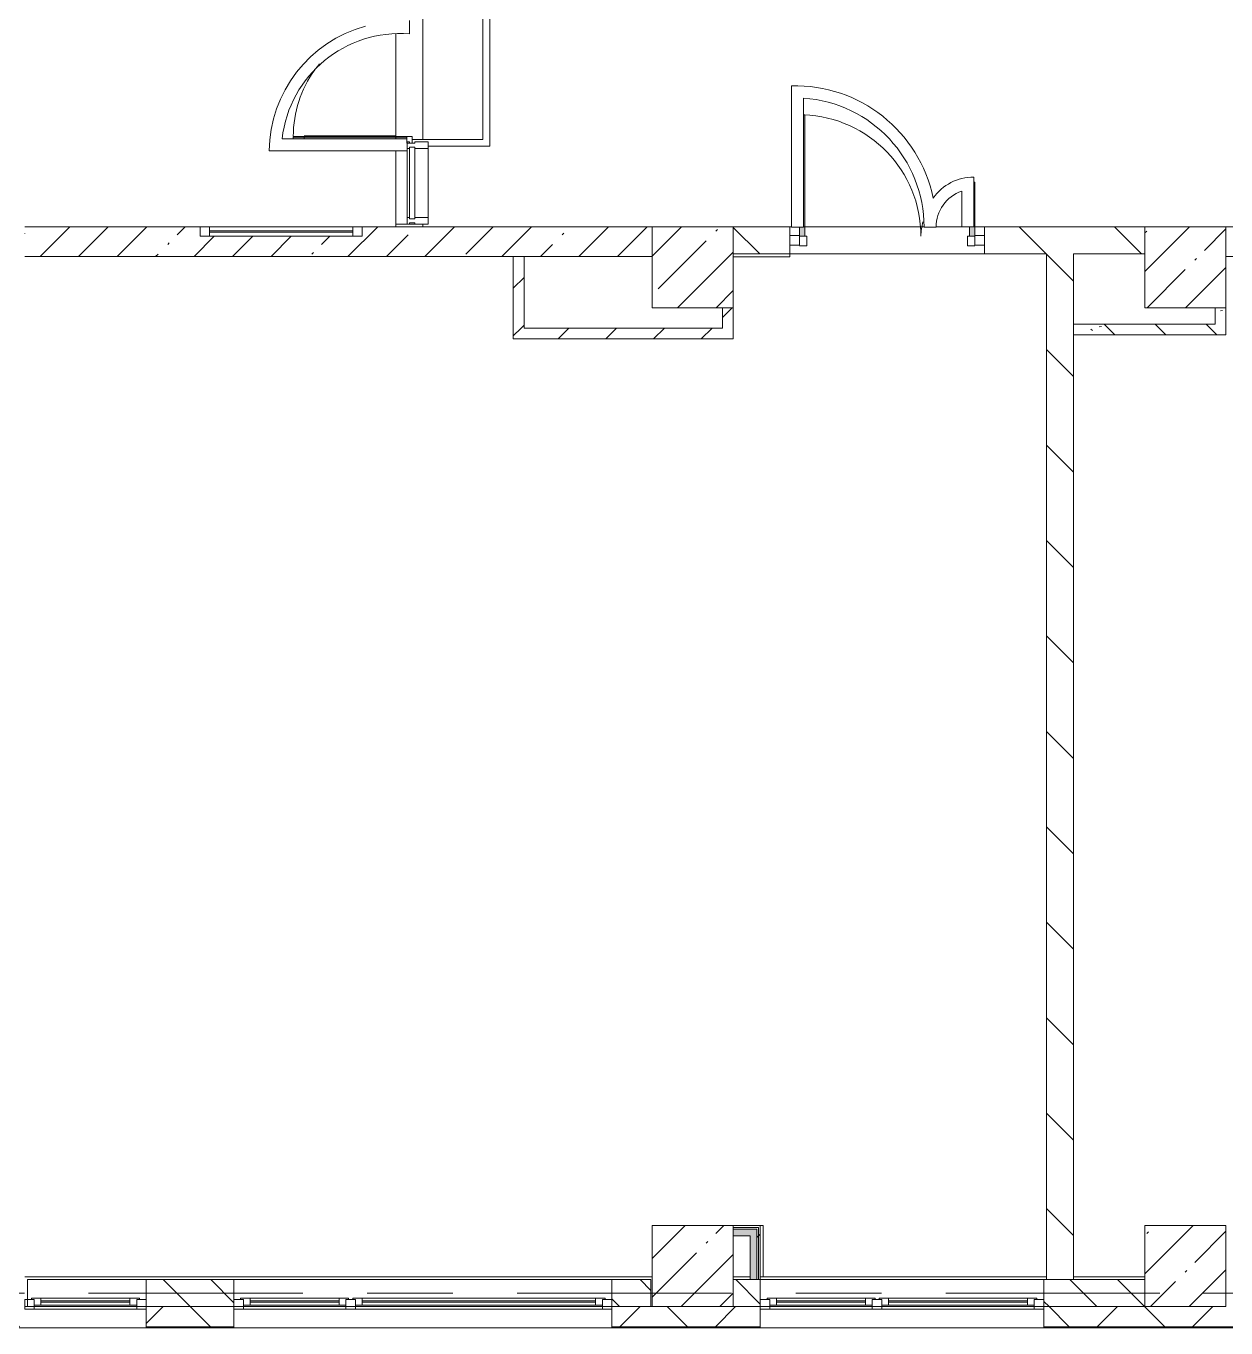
# Model space of a CAD drawing. Header units: millimetres. Extents: x 81609 to 272668, y -8553 to 29000.
# Drawn here: x 162928 to 171818, y -258 to 9388 of the extents above; entities that cross this region are included whole.
import ezdxf

# ---------------------------------------------------------------- set-up
doc = ezdxf.new("R2010")
doc.units = ezdxf.units.MM
doc.linetypes.add('Осевая', pattern=[3175, 635, -476.25, 1587.5, -476.25])
for name, color, linetype, lineweight, true_color in [('A-DETL-GENF-3', 7, 'Continuous', 5, 0xe2e2e2), ('A-DETL-GENF-5', 7, 'Continuous', 5, 0xaaaaaa), ('A-DOOR-4', 7, 'Continuous', 5, 0xe2e2e2), ('A-DOOR-5', 7, 'Continuous', 5, 0xaaaaaa), ('A-FLOR-1', 7, 'Continuous', 5, 0xaaaaaa), ('I-WALL-1', 7, 'Continuous', 5, 0xe7e7e7), ('I-WALL-5', 7, 'Continuous', 5, 0x787878)]:
    doc.layers.add(name, color=color, linetype=linetype, lineweight=lineweight, true_color=true_color)
for name, color, linetype, lineweight in [('A-GLAZ-3', 7, 'Continuous', 5), ('A-GLAZ-CURT-2', 7, 'Continuous', 5), ('A-GLAZ-CWMG-2', 7, 'Continuous', 5), ('A-WALL', 7, 'Continuous', 9), ('A-WALL-2', 7, 'Continuous', 5), ('I-WALL-3', 7, 'Continuous', 5), ('S-COLS-1', 7, 'Continuous', 5), ('Оси', 7, 'Continuous', 9), ('Оси-2', 7, 'Осевая', 9)]:
    doc.layers.add(name, color=color, linetype=linetype, lineweight=lineweight)
pattern_1 = [(135, (145658, 0), (-353.553, -353.553), [])]
pattern_2 = [(45, (145657.99, 0), (-176.7767, 176.7767), [])]
pattern_3 = [(45, (145658, 0), (-285.123, 285.123), []), (45, (145943.1, 0), (-285.123, 285.123), [504.031, -100.806, 16.764, -84.042])]
pattern_4 = [(135, (145657.99, 0), (-176.7767, -176.7767), [])]
pattern_5 = [(135, (145658, 0), (-377.171, -377.171), [533.4, -88.9, 17.78, -88.9]), (135, (145658, 376.94), (-377.171, -377.171), []), (50, (145658, 0), (637.645, -55.787), [66.675, -733.425]), (355, (145658, 0), (-123.35, 668.7), [53.34, -586.74]), (100.451, (145711.1, -4.65), (514.299, 612.908), [56.665, -623.315]), (46.184, (145658, 177.8), (948.776, -147.15), [100.012, -1100.137]), (96.636, (145737.05, 165.5), (830.91, 865.997), [84.998, -934.973]), (351.184, (145658, 177.8), (830.918, 865.988), [80.01, -880.11]), (21, (145746.9, 133.35), (530.651, -357.928), [66.675, -733.425]), (326, (145746.9, 133.35), (216.308, 644.658), [53.34, -586.74]), (71.451, (145791.1, 103.5), (746.96, 286.724), [56.665, -623.315]), (37.5, (145657.99, 0), (10.8105, 295.9426), [16.764, -562.864, 16.764, -578.866, -588.962]), (37.5, (145657.99, 0), (10.8105, 295.9426), [-1175.258, 16.764, -572.198]), (7.5, (145658, 0), (233.869, 350.6318), [16.764, -322.834, 16.764, -549.529, -224.472]), (7.5, (145658, 0), (233.869, 350.6318), [-905.891, 16.764, -207.708]), (327.5, (145459.74, 0), (474.5678, -20.0513), [16.764, -205.486, 16.764, -676.656, -920.115]), (327.5, (145459.74, 0), (474.5678, -20.0513), [-915.67, 16.764, -903.351]), (317.5, (145370.84, 0), (518.452, 88.9934), [16.764, -272.161, 16.764, -443.738, -653.415]), (317.5, (145370.84, 0), (518.452, 88.9934), [-749.427, 16.764, -636.651])]
pattern_6 = [(45, (145658, 0), (-530.33, 530.33), []), (135, (145658, 0), (-530.33, -530.33), [])]

# ---------------------------------------------------------------- blocks, each defined once
blk = doc.blocks.new('BSC_Колонна _Прямоугольная - 600х600-V199-2_9_3_птичка')
at = {"layer": 'S-COLS-1'}
h = blk.add_hatch(dxfattribs=at)
h.set_pattern_fill('FP_55', color=256, style=0, pattern_type=2)
h.set_pattern_definition([(45, (-25860, -200), (-285.123, 285.123), []), (45, (-25574.88, -200), (-285.123, 285.123), [504.031, -100.806, 16.764, -84.042])])
h.paths.add_polyline_path([(-105.1, -300), (300, -300), (300, 300), (-300, 300), (-300, -300)])
for p, q in [((300, 300), (-300, 300)), ((-300, 300), (-300, -300)), ((300, -300), (300, 300)), ((-300, -300), (300, -300))]:
    blk.add_line(p, q, dxfattribs=at)
blk = doc.blocks.new('BSC_Колонна _Прямоугольная - 600х600-V212-2_9_3_птичка')
at = {"layer": 'S-COLS-1'}
h = blk.add_hatch(dxfattribs=at)
h.set_pattern_fill('FP_72', color=256, style=0, pattern_type=2)
h.set_pattern_definition([(45, (-25860, -7600), (-285.123, 285.123), []), (45, (-25574.88, -7600), (-285.123, 285.123), [504.031, -100.806, 16.764, -84.042])])
h.paths.add_polyline_path([(-300, -300), (300, -300), (300, 300), (-300, 300), (-300, 150.3)])
for p, q in [((300, 300), (-300, 300)), ((-300, 300), (-300, -300)), ((300, -300), (300, 300)), ((-300, -300), (300, -300))]:
    blk.add_line(p, q, dxfattribs=at)
blk = doc.blocks.new('120_Окно_СКБ_2Ст - 120_Окно_СКБ_2Ст 2800х2500_створка_-22445922-2_9_3_птичка')
at = {"layer": 'A-GLAZ-3'}
for p, q in [((-1400, -127), (-1400, -57)), ((-1400, -57), (-1330, -57)), ((1400, -57), (-1400, -57)), ((-1330, -57), (-1330, -127)), ((500, -87), (-1330, -87)), ((-1330, -87), (-1330, -127)), ((-1280, -137), (-1280, -87)), ((450, -137), (450, -87)), ((500, -127), (500, -57)), ((500, -57), (570, -57)), ((500, -127), (500, -87)), ((570, -57), (570, -127)), ((1330, -87), (570, -87)), ((570, -87), (570, -127)), ((620, -137), (620, -87)), ((1280, -137), (1280, -87)), ((1330, -127), (1330, -57)), ((1330, -57), (1400, -57)), ((1330, -127), (1330, -87)), ((1400, -57), (1400, -127)), ((-1330, -127), (-1400, -127)), ((-1400, -127), (-1350, -127)), ((-1330, -127), (-1350, -127)), ((-1350, -127), (-1350, -137)), ((-1350, -137), (520, -137)), ((520, -137), (-1350, -137)), ((-1280, -107), (450, -107)), ((450, -117), (-1280, -117)), ((570, -127), (500, -127)), ((520, -127), (500, -127)), ((520, -127), (550, -127)), ((520, -137), (520, -127)), ((570, -127), (550, -127)), ((550, -127), (550, -137)), ((550, -137), (1350, -137)), ((1350, -137), (550, -137)), ((620, -107), (1280, -107)), ((1280, -117), (620, -117)), ((1400, -127), (1330, -127)), ((1350, -127), (1330, -127)), ((1350, -127), (1400, -127)), ((1350, -137), (1350, -127))]:
    blk.add_line(p, q, dxfattribs=at)
blk = doc.blocks.new('120_Окно_СКБ_1Ст - 120_Окно_СКБ_1Ст 900х2500_h_-22445987-2_9_3_птичка')
at = {"layer": 'A-GLAZ-3'}
for p, q in [((-450, -127), (-450, -57)), ((-450, -57), (-380, -57)), ((450, -57), (-450, -57)), ((-380, -57), (-380, -127)), ((380, -87), (-380, -87)), ((-380, -87), (-380, -127)), ((-330, -137), (-330, -87)), ((330, -137), (330, -87)), ((380, -127), (380, -57)), ((380, -57), (450, -57)), ((380, -127), (380, -87)), ((450, -57), (450, -127)), ((-380, -127), (-450, -127)), ((-450, -127), (-400, -127)), ((-380, -127), (-400, -127)), ((-400, -127), (-400, -137)), ((-400, -137), (400, -137)), ((400, -137), (-400, -137)), ((-330, -107), (330, -107)), ((330, -117), (-330, -117)), ((450, -127), (380, -127)), ((400, -127), (380, -127)), ((400, -127), (450, -127)), ((400, -137), (400, -127))]:
    blk.add_line(p, q, dxfattribs=at)
blk = doc.blocks.new('120_Окно_СКБ_2Ст - 120_Окно_СКБ_2Ст 2100х2400 _мал створка справа_-22446225-2_9_3_птичка')
at = {"layer": 'A-GLAZ-3'}
for p, q in [((-1050, -127), (-1050, -57)), ((-1050, -57), (-980, -57)), ((1050, -57), (-1050, -57)), ((-980, -57), (-980, -127)), ((150, -87), (-980, -87)), ((-980, -87), (-980, -127)), ((-930, -137), (-930, -87)), ((100, -137), (100, -87)), ((150, -127), (150, -57)), ((150, -57), (220, -57)), ((150, -127), (150, -87)), ((220, -57), (220, -127)), ((980, -87), (220, -87)), ((220, -87), (220, -127)), ((270, -137), (270, -87)), ((930, -137), (930, -87)), ((980, -127), (980, -57)), ((980, -57), (1050, -57)), ((980, -127), (980, -87)), ((1050, -57), (1050, -127)), ((-980, -127), (-1050, -127)), ((-1050, -127), (-1000, -127)), ((-980, -127), (-1000, -127)), ((-1000, -127), (-1000, -137)), ((-1000, -137), (170, -137)), ((170, -137), (-1000, -137)), ((-930, -107), (100, -107)), ((100, -117), (-930, -117)), ((220, -127), (150, -127)), ((170, -127), (150, -127)), ((170, -127), (200, -127)), ((170, -137), (170, -127)), ((220, -127), (200, -127)), ((200, -127), (200, -137)), ((200, -137), (1000, -137)), ((1000, -137), (200, -137)), ((270, -107), (930, -107)), ((930, -117), (270, -117)), ((1050, -127), (980, -127)), ((1000, -127), (980, -127)), ((1000, -127), (1050, -127)), ((1000, -137), (1000, -127))]:
    blk.add_line(p, q, dxfattribs=at)
blk = doc.blocks.new('BSC_Колонна _Прямоугольная - 600х600-V302-2_9_3_птичка')
at = {"layer": 'S-COLS-1'}
h = blk.add_hatch(dxfattribs=at)
h.set_pattern_fill('FP_142', color=256, style=0, pattern_type=2)
h.set_pattern_definition([(45, (-22210, -7600), (-285.123, 285.123), []), (45, (-21924.88, -7600), (-285.123, 285.123), [504.031, -100.806, 16.764, -84.042])])
h.paths.add_polyline_path([(-300, -300), (300, -300), (300, 300), (-300, 300)])
for p, q in [((300, 300), (-300, 300)), ((-300, 300), (-300, -300)), ((300, -300), (300, 300)), ((-300, -300), (300, -300))]:
    blk.add_line(p, q, dxfattribs=at)
blk = doc.blocks.new('BSC_Колонна _Прямоугольная - 600х600-V303-2_9_3_птичка')
at = {"layer": 'S-COLS-1'}
h = blk.add_hatch(dxfattribs=at)
h.set_pattern_fill('FP_143', color=256, style=0, pattern_type=2)
h.set_pattern_definition([(45, (-22210, -200), (-285.123, 285.123), []), (45, (-21924.88, -200), (-285.123, 285.123), [504.031, -100.806, 16.764, -84.042])])
h.paths.add_polyline_path([(-165.2, -300), (300, -300), (300, 300), (-300, 300), (-300, -300)])
for p, q in [((300, 300), (-300, 300)), ((-300, 300), (-300, -300)), ((300, -300), (300, 300)), ((-300, -300), (300, -300))]:
    blk.add_line(p, q, dxfattribs=at)
blk = doc.blocks.new('Прямоугольный импост - 50 x 70 мм-31927764-2_9_3_птичка')
at = {"layer": 'A-GLAZ-CWMG-2'}
for p, q in [((-70, 35), (0, 35)), ((-70, -35), (-70, 35)), ((0, 35), (0, -35)), ((0, -35), (-70, -35))]:
    blk.add_line(p, q, dxfattribs=at)
blk = doc.blocks.new('Дверь_Витражная_остекление_ - ДВН_ДАО_Главный вход_1200 в свету Д-22 _п_-V342-2_9_3_птичка')
at = {"layer": 'A-DOOR-4'}
for points in [[(-619.1, 30), (-610, 30), (-610, 930), (-619.1, 930), (-619.1, 97), (-650, 97), (-650, 30)], [(642, 30), (650, 35), (650, 430), (642, 430), (642, 100), (610, 100), (610, 30)]]:
    blk.add_hatch(color=256, dxfattribs=at).paths.add_polyline_path(points)
at = {"layer": 'A-DETL-GENF-5'}
for p, q in [((-610, 930), (-619.1, 930)), ((-610, 30), (-610, 930)), ((650, 430), (642, 430)), ((650, 35), (650, 430)), ((-650, 97), (-650, 35)), ((610, 100), (610, 30)), ((-650, 30), (-610, 30)), ((-595, 30), (-650, 30)), ((-595, -40), (-595, 30)), ((595, -40), (595, 30)), ((595, 30), (650, 30)), ((610, 30), (650, 30)), ((-650, -40), (-595, -40)), ((650, -40), (595, -40))]:
    blk.add_line(p, q, dxfattribs=at)
at = {"layer": 'A-DOOR-5'}
for p, q in [((650, 430), (650, 35)), ((-650, 97), (-650, 35))]:
    blk.add_line(p, q, dxfattribs=at)
for centre, radius, start, end in [((-650, 30), 900, 360, 87.99852), ((650, 30), 400, 90, 91.17591), ((650, 30), 400, 164.45988, 180)]:
    blk.add_arc(centre, radius, start, end, dxfattribs=at)
blk = doc.blocks.new('Прямоугольный импост - 50 x 70 мм-31701779-2_9_3_птичка')
at = {"layer": 'A-GLAZ-CWMG-2'}
for p, q in [((0, 35), (-70, 35)), ((-70, 35), (-70, -35)), ((0, -35), (0, 35)), ((-70, -35), (0, -35))]:
    blk.add_line(p, q, dxfattribs=at)
blk = doc.blocks.new('Прямоугольный импост - Импост структурный с накладкой - 160мм Темный-30756008-2_9_3_птичка')
at = {"layer": 'A-GLAZ-CWMG-2'}
for p, q in [((-50, 0), (-50, 17)), ((-50, 17), (0, 17)), ((-40, 0), (-50, 0)), ((-40, -40), (-40, 0)), ((0, 0), (-10, 0)), ((-10, 0), (-10, -40)), ((0, 17), (0, 0)), ((-50, -140), (-50, -40)), ((-50, -40), (-40, -40)), ((-10, -40), (0, -40)), ((0, -40), (0, -140)), ((0, -140), (-50, -140))]:
    blk.add_line(p, q, dxfattribs=at)
blk = doc.blocks.new('Системная панель - Стекло - 40мм-32387061-2_9_3_птичка')
at = {"layer": 'A-GLAZ-CURT-2'}
for p, q in [((265.2, 40), (-265.2, 40)), ((-265.2, 40), (-265.2, 0)), ((-265.2, 0), (265.2, 0)), ((265.2, 0), (265.2, 40))]:
    blk.add_line(p, q, dxfattribs=at)
blk = doc.blocks.new('Прямоугольный импост - Импост структурный с накладкой - 160мм Темный-32387059-2_9_3_птичка')
at = {"layer": 'A-GLAZ-CWMG-2'}
for p, q in [((20093, 7970), (20093, 8480.4)), ((20250, 7970), (20250, 8480.4))]:
    blk.add_line(p, q, dxfattribs=at)
blk = doc.blocks.new('Прямоугольный импост - Импост структурный с накладкой - 160мм Темный-30755591-2_9_3_птичка')
at = {"layer": 'A-GLAZ-CWMG-2'}
for p, q in [((-25, 0), (-25, 17)), ((-25, 17), (25, 17)), ((-15, 0), (-25, 0)), ((-15, -40), (-15, 0)), ((25, 0), (15, 0)), ((15, 0), (15, -40)), ((25, 17), (25, 0)), ((-25, -140), (-25, -40)), ((-25, -40), (-15, -40)), ((15, -40), (25, -40)), ((25, -40), (25, -140)), ((25, -140), (-25, -140))]:
    blk.add_line(p, q, dxfattribs=at)
blk = doc.blocks.new('Дверь_Витражная_остекление_ - ВВ-16 остекление-32390142-2_9_3_птичка')
at = {"layer": 'A-DETL-GENF-3'}
for points in [[(-787.5, -20), (-832.5, -20), (-832.5, -845), (-787.5, -845), (-787.5, -56)], [(849.9, -860), (849.9, -20), (837.5, -20), (837.5, -860)]]:
    blk.add_hatch(color=256, dxfattribs=at).paths.add_polyline_path(points)
at = {"layer": 'A-DETL-GENF-5'}
for p, q in [((-787.5, -20), (-832.5, -20)), ((-832.5, -845), (-832.5, -20)), ((-787.5, -20), (-832.5, -20)), ((-832.5, -20), (-832.5, -845)), ((-787.5, -845), (-787.5, -20)), ((-787.5, -845), (-787.5, -20)), ((837.5, -860), (837.5, -20)), ((837.5, -20), (837.5, -860)), ((-832.5, -100), (-787.5, -100)), ((-822.5, -765), (-822.5, -100)), ((-778.5, -765), (-778.5, -100)), ((828.5, -780), (828.5, -100)), ((849.9, -100), (837.5, -100)), ((-832.5, -765), (-787.5, -765)), ((-832.5, -845), (-787.5, -845)), ((-832.5, -845), (-787.5, -845)), ((849.9, -780), (837.5, -780)), ((849.9, -860), (837.5, -860)), ((837.5, -860), (849.9, -860))]:
    blk.add_line(p, q, dxfattribs=at)
at = {"layer": 'A-DOOR-5'}
for p, q in [((-882.5, 20), (-832.5, 20)), ((-882.5, -20), (-882.5, 20)), ((-832.5, 20), (-832.5, -20)), ((832.5, 20), (882.5, 20)), ((832.5, -20), (832.5, 20)), ((882.5, 20), (882.5, -20)), ((-832.5, -20), (-882.5, -20)), ((-832.5, -845), (-832.5, -20)), ((832.5, -860), (832.5, -20)), ((882.5, -20), (832.5, -20))]:
    blk.add_line(p, q, dxfattribs=at)
for centre, radius, start, end in [((-832.5, -20), 825, 329.80944, 332.20433), ((-832.5, -20), 825, 270, 322.60785), ((832.5, -20), 840, 230.33856, 232.99265), ((832.5, -20), 840, 234.0758, 270)]:
    blk.add_arc(centre, radius, start, end, dxfattribs=at)
blk = doc.blocks.new('120_Окно_СКБ_1Ст - 120_Окно_СКБ_1Ст 400х1200 EI30-24228621-2_9_3_птичка')
at = {"layer": 'A-GLAZ-3'}
for p, q in [((-600, 40), (-600, 110)), ((-600, 110), (-530, 110)), ((600, 110), (-600, 110)), ((-530, 110), (-530, 40)), ((530, 40), (530, 110)), ((530, 110), (600, 110)), ((600, 110), (600, 40)), ((-530, 40), (-600, 40)), ((-600, 40), (600, 40)), ((530, 80), (-530, 80)), ((530, 70), (-530, 70)), ((600, 40), (530, 40))]:
    blk.add_line(p, q, dxfattribs=at)

msp = doc.modelspace()

# ---------------------------------------------------------------- hatches: boundary and pattern name
at = {"layer": 'A-WALL-2'}
h = msp.add_hatch(dxfattribs=at)
h.set_pattern_fill('FP_78', color=256, style=0, pattern_type=2)
h.set_pattern_definition(pattern_4)
h.paths.add_polyline_path([(167558, -100), (167558, 100), (167268, 100), (167268, -100)])
h.paths.add_polyline_path([(164468, -100), (164468, 100), (163818, 100), (163818, -100), (163992.7, -100)])
h = msp.add_hatch(dxfattribs=at)
h.set_pattern_fill('FP_78', color=256, style=0, pattern_type=2)
h.set_pattern_definition(pattern_4)
h.paths.add_polyline_path([(170468, -100), (171218, -100), (171218, 100), (170468, 100)])
h.paths.add_polyline_path([(168168, -100), (168368, -100), (168368, 100), (168168, 100)])
h = msp.add_hatch(dxfattribs=at)
h.set_pattern_fill('FP_68', color=256, style=0, pattern_type=2)
h.set_pattern_definition([(45, (145658, 0), (-353.5534, 353.5534), []), (135, (145658, 0), (-353.5534, -353.5534), [])])
h.paths.add_polyline_path([(221358, -250), (221358, -100), (217218, -100), (217218, -250), (220571.4, -250)])
h.paths.add_polyline_path([(215006.3, -250), (216318, -250), (216318, -100), (212718, -100), (212718, -250), (213151.3, -250)])
h.paths.add_polyline_path([(207586.1, -250), (207718, -250), (207718, -100), (206568, -100), (206568, -250), (206658.6, -250)])
h.paths.add_polyline_path([(202568, -250), (202818, -250), (202818, -100), (202068, -100), (202068, -250), (202484.8, -250)])
h.paths.add_polyline_path([(204468, -250), (204468, -100), (203718, -100), (203718, -250), (203876.1, -250)])
h.paths.add_polyline_path([(210818, -250), (211818, -250), (211818, -100), (210818, -100)])
h.paths.add_polyline_path([(198968, -250), (198968, -100), (197568, -100), (197568, -250), (198310.9, -250)])
h.paths.add_polyline_path([(194468, -250), (194468, -100), (193068, -100), (193068, -250), (193673.3, -250)])
h.paths.add_polyline_path([(190890.8, -250), (190968, -250), (190968, -100), (190594.3, -100), (190594.3, -250)])
h.paths.add_polyline_path([(189068, -250), (189694.3, -250), (189694.3, -100), (188318, -100), (188318, -250), (189035.7, -250)])
h.paths.add_polyline_path([(181548, -250), (181548, -100), (180428, -100), (180428, -250), (181151.8, -250)])
h.paths.add_polyline_path([(184698, -250), (185218, -250), (185218, -100), (183648, -100), (183648, -250), (184398.1, -250)])
h.paths.add_polyline_path([(178833, -250), (179528, -250), (179528, -100), (178668, -100), (178668, -250)])
h.paths.add_polyline_path([(176514.2, -250), (176568, -250), (176568, -100), (174867.7, -100), (174867.7, -250), (176050.4, -250)])
h.paths.add_polyline_path([(167702.8, -250), (168368, -250), (168368, -100), (167268, -100), (167268, -250)])
h.paths.add_polyline_path([(162137.6, -250), (162918, -250), (162918, -100), (161768, -100), (161768, -250)])
h.paths.add_polyline_path([(163818, -250), (164468, -250), (164468, -100), (163818, -100)])
h.paths.add_polyline_path([(170468, -250), (172067.7, -250), (172067.7, -100), (170468, -100)])
h.paths.add_polyline_path([(154218, -250), (154218, -100), (150288, -100), (150288, -250), (153790, -250)])
h.paths.add_polyline_path([(148224.8, -250), (149388, -250), (149388, -100), (145398, -100), (145398, -250), (146369.8, -250)])
h.paths.add_polyline_path([(157318, -250), (158668, -250), (158668, -100), (157318, -100)])
at = {"layer": 'I-WALL-1'}
for points in [[(168293, 425), (168293, 475), (168168, 475), (168168, 425)], [(168293, 100), (168343, 100), (168343, 475), (168293, 475), (168293, 230.5)]]:
    msp.add_hatch(color=256, dxfattribs=at).paths.add_polyline_path(points)
at = {"layer": 'I-WALL-3'}
h = msp.add_hatch(dxfattribs=at)
h.set_pattern_fill('FP_76', color=256, style=0, pattern_type=2)
h.set_pattern_definition(pattern_3)
h.paths.add_polyline_path([(167568, 7680), (167568, 7900), (165418, 7900), (165418, 7830), (164218, 7830), (164218, 7900), (162918, 7900), (162918, 7680), (166775.2, 7680)])
h = msp.add_hatch(dxfattribs=at)
h.set_pattern_fill('FP_79', color=256, style=0, pattern_type=2)
h.set_pattern_definition(pattern_1)
h.paths.add_polyline_path([(170485.3, 7700), (171218, 7700), (171218, 7900), (170028, 7900), (170028, 7700)])
h.paths.add_polyline_path([(168168, 7700), (168588, 7700), (168588, 7900), (168168, 7900)])
h = msp.add_hatch(dxfattribs=at)
h.set_pattern_fill('FP_76', color=256, style=0, pattern_type=2)
h.set_pattern_definition(pattern_3)
h.paths.add_polyline_path([(173718, 7680), (174867.7, 7680), (174867.7, 7900), (173118, 7900), (173118, 7680), (173418, 7680)])
h.paths.add_polyline_path([(171988, 7680), (172018, 7680), (172018, 7900), (171818, 7900), (171818, 7680)])
h = msp.add_hatch(dxfattribs=at)
h.set_pattern_fill('FP_80', color=256, style=0, pattern_type=2)
h.set_pattern_definition(pattern_2)
h.paths.add_polyline_path([(166618, 7150), (166618, 7680), (166538, 7680), (166538, 7150)])
h = msp.add_hatch(dxfattribs=at)
h.set_pattern_fill('FP_79', color=256, style=0, pattern_type=2)
h.set_pattern_definition(pattern_1)
h.paths.add_polyline_path([(170688, 100), (170688, 7700), (170488, 7700), (170488, 100)])
h = msp.add_hatch(dxfattribs=at)
h.set_pattern_fill('FP_80', color=256, style=0, pattern_type=2)
h.set_pattern_definition(pattern_2)
h.paths.add_polyline_path([(168168, 7070), (168168, 7300), (168088, 7300), (168088, 7070)])
h = msp.add_hatch(dxfattribs=at)
h.set_pattern_fill('FP_80', color=256, style=0, pattern_type=2)
h.set_pattern_definition(pattern_2)
h.paths.add_polyline_path([(168088, 7070), (168088, 7150), (166538, 7150), (166538, 7070), (166775.2, 7070)])
h = msp.add_hatch(dxfattribs=at)
h.set_pattern_fill('FP_162', color=256, style=0, pattern_type=2)
h.set_pattern_definition(pattern_6)
h.paths.add_polyline_path([(168343, 100), (168355.5, 100), (168355.5, 487.5), (168343, 487.5), (168343, 230.5)])
h = msp.add_hatch(dxfattribs=at)
h.set_pattern_fill('FP_162', color=256, style=0, pattern_type=2)
h.set_pattern_definition(pattern_6)
h.paths.add_polyline_path([(168355.5, 100), (168368, 100), (168368, 500), (168355.5, 500), (168355.5, 230.5)])
at = {"layer": 'I-WALL-5'}
h = msp.add_hatch(dxfattribs=at)
h.set_pattern_fill('FP_83', color=256, style=0, pattern_type=2)
h.set_pattern_definition(pattern_5)
h.paths.add_polyline_path([(171818, 7100), (171818, 7300), (171738, 7300), (171738, 7100)])
h = msp.add_hatch(dxfattribs=at)
h.set_pattern_fill('FP_83', color=256, style=0, pattern_type=2)
h.set_pattern_definition(pattern_5)
h.paths.add_polyline_path([(171738, 7100), (171738, 7180), (170688, 7180), (170688, 7100), (171412.8, 7100)])

# ---------------------------------------------------------------- linework, layer by layer
at = {"layer": 'A-FLOR-1'}
for p, q in [((166363, 8497.4), (166363, 10328.9)), ((166313, 10278.9), (166313, 8547.4)), ((165768, 9329.4), (165768, 9428.1)), ((168598.9, 8944.6), (168598.9, 7897)), ((168688.9, 7897), (168688.9, 8852.9)), ((165748, 8553), (164825.3, 8553)), ((166313, 8547.4), (165788, 8547.4)), ((165908, 8497.4), (166363, 8497.4)), ((164729.6, 8463), (165751, 8463)), ((169950, 7900), (169950, 8269)), ((169860, 8164.1), (169860, 7900)), ((168599.2, 7900), (168588, 7900)), ((168598.9, 7897), (168688.9, 7897)), ((169581, 7897), (169671, 7897)), ((169671.3, 7900), (170028, 7900)), ((168588, 7679), (168168, 7679)), ((168588, 7700), (168588, 7679)), ((168368, 500), (168388, 500)), ((168388, 500), (168388, 120))]:
    msp.add_line(p, q, dxfattribs=at)
for centre, radius, start, end in [((165698.6, 8453.1), 969, 105.31636, 179.41553), ((165698.6, 8453.1), 879, 85.47205, 173.47514), ((168626, 7900), 1045, 11.78406, 91.48467), ((168626, 7900), 955, 359.82001, 86.22206), ((169950, 7900), 369, 90, 144.66492), ((169950, 7900), 279, 108.81906, 180.6161)]:
    msp.add_arc(centre, radius, start, end, dxfattribs=at)
at = {"layer": 'A-WALL'}
for p, q in [((165668, 7900), (165868, 7900)), ((166618, 7680), (166538, 7680)), ((170688, 7180), (170688, 7100)), ((168355.5, 487.5), (168168, 487.5)), ((168355.5, 100), (168355.5, 487.5)), ((168343, 475), (168168, 475)), ((168343, 100), (168343, 475)), ((170488, 100), (170688, 100)), ((163818, -100), (164468, -100)), ((167268, -100), (167558, -100)), ((168168, -100), (168368, -100)), ((170468, -100), (171218, -100)), ((163818, -250), (164468, -250)), ((163818, -253), (164468, -253)), ((167268, -250), (168368, -250)), ((167268, -253), (168368, -253)), ((170468, -250), (172067.7, -250)), ((170468, -253), (172067.7, -253))]:
    msp.add_line(p, q, dxfattribs=at)
at = {"layer": 'A-WALL-2'}
for p, q in [((162938, 100), (162938, -100)), ((162938, 100), (167558, 100)), ((163818, 100), (163818, -258)), ((164468, -258), (164468, 100)), ((167268, 100), (167268, -258)), ((167558, -100), (167558, 100)), ((168168, 100), (170488, 100)), ((168368, -258), (168368, 100)), ((170468, 100), (170468, -258)), ((171218, 100), (170688, 100)), ((164468, -100), (167568, -100)), ((145390, -258), (163818, -258)), ((180428, -258), (163818, -258))]:
    msp.add_line(p, q, dxfattribs=at)
at = {"layer": 'I-WALL-3'}
for p, q in [((165868, 10275.4), (165868, 8547.4)), ((165668, 8553), (165668, 9331.4)), ((165668, 7900), (165668, 8463)), ((165868, 7920), (165668, 7920)), ((165868, 7900), (165868, 7920)), ((164218, 7900), (162918, 7900)), ((165668, 7900), (165418, 7900)), ((167568, 7900), (165868, 7900)), ((168588, 7900), (168168, 7900)), ((168588, 7700), (168588, 7900)), ((168688.9, 7900), (169580.8, 7900)), ((171218, 7900), (170028, 7900)), ((170028, 7900), (170028, 7700)), ((171988, 7900), (171818, 7900)), ((162918, 7680), (166538, 7680)), ((166538, 7680), (166538, 7070)), ((166618, 7150), (166618, 7680)), ((166618, 7680), (167568, 7680)), ((170488, 7700), (168168, 7700)), ((170488, 7700), (170488, 100)), ((170688, 7180), (170688, 7700)), ((170688, 7700), (171218, 7700)), ((171818, 7680), (171988, 7680)), ((168088, 7300), (168088, 7150)), ((168168, 7070), (168168, 7300)), ((171738, 7300), (171738, 7180)), ((171818, 7100), (171818, 7300)), ((168088, 7150), (166618, 7150)), ((171738, 7180), (170688, 7180)), ((166538, 7070), (168168, 7070)), ((170688, 100), (170688, 7100)), ((170688, 7100), (171818, 7100)), ((168368, 500), (168168, 500)), ((168368, 100), (168368, 500)), ((168168, 425), (168293, 425)), ((168293, 425), (168293, 100)), ((162918, 120), (167568, 120)), ((168168, 120), (168293, 120)), ((168367.3, 120), (170485.3, 120)), ((170688, 120), (171218, 120)), ((163818, -100), (162918, -100)), ((170468, -100), (168368, -100))]:
    msp.add_line(p, q, dxfattribs=at)
at = {"layer": 'Оси'}
msp.add_line((171648, 0), (184148, 0), dxfattribs=at)
at = {"layer": 'Оси-2'}
msp.add_line((155930.4, 0), (171648, 0), dxfattribs=at)

# ---------------------------------------------------------------- block references
at = {"layer": 'A-DOOR-5', "rotation": 269.9999999999998}
msp.add_blockref('Дверь_Витражная_остекление_ - ВВ-16 остекление-32390142-2_9_3_птичка', (165768, 9402.9), dxfattribs=at)
at = {"layer": 'A-DOOR-5'}
msp.add_blockref('Дверь_Витражная_остекление_ - ДВН_ДАО_Главный вход_1200 в свету Д-22 _п_-V342-2_9_3_птичка', (169308, 7800), dxfattribs=at)
at = {"layer": 'A-GLAZ-3'}
msp.add_blockref('120_Окно_СКБ_1Ст - 120_Окно_СКБ_1Ст 400х1200 EI30-24228621-2_9_3_птичка', (164818, 7790), dxfattribs=at)
at = {"layer": 'A-GLAZ-3', "rotation": 180}
for name, p in [('120_Окно_СКБ_1Ст - 120_Окно_СКБ_1Ст 900х2500_h_-22445987-2_9_3_птичка', (163368, -175)), ('120_Окно_СКБ_2Ст - 120_Окно_СКБ_2Ст 2800х2500_створка_-22445922-2_9_3_птичка', (165868, -175)), ('120_Окно_СКБ_2Ст - 120_Окно_СКБ_2Ст 2100х2400 _мал створка справа_-22446225-2_9_3_птичка', (169418, -175))]:
    msp.add_blockref(name, p, dxfattribs=at)
at = {"layer": 'A-GLAZ-CURT-2', "rotation": 269.9999999999997}
msp.add_blockref('Системная панель - Стекло - 40мм-32387061-2_9_3_птичка', (165768, 8225.2), dxfattribs=at)
at = {"layer": 'A-GLAZ-CWMG-2', "extrusion": (0, 0, -1)}
for name, p, rotation in [('Прямоугольный импост - Импост структурный с накладкой - 160мм Темный-30755591-2_9_3_птичка', (-165768, 8505.4), 270.0000000000002), ('Прямоугольный импост - Импост структурный с накладкой - 160мм Темный-30756008-2_9_3_птичка', (-165768, 7920), 270.0000000000002), ('Прямоугольный импост - 50 x 70 мм-31927764-2_9_3_птичка', (-170028, 7800), 180)]:
    msp.add_blockref(name, p, dxfattribs=dict(at, rotation=rotation))
at = {"layer": 'A-GLAZ-CWMG-2'}
msp.add_blockref('Прямоугольный импост - Импост структурный с накладкой - 160мм Темный-32387059-2_9_3_птичка', (145658, 0), dxfattribs=at)
at = {"layer": 'A-GLAZ-CWMG-2', "rotation": 180}
msp.add_blockref('Прямоугольный импост - 50 x 70 мм-31701779-2_9_3_птичка', (168588, 7800), dxfattribs=at)
at = {"layer": 'S-COLS-1'}
for name, p in [('BSC_Колонна _Прямоугольная - 600х600-V302-2_9_3_птичка', (167868, 7600)), ('BSC_Колонна _Прямоугольная - 600х600-V212-2_9_3_птичка', (171518, 7600)), ('BSC_Колонна _Прямоугольная - 600х600-V303-2_9_3_птичка', (167868, 200)), ('BSC_Колонна _Прямоугольная - 600х600-V199-2_9_3_птичка', (171518, 200))]:
    msp.add_blockref(name, p, dxfattribs=at)

doc.saveas('drawing.dxf')
